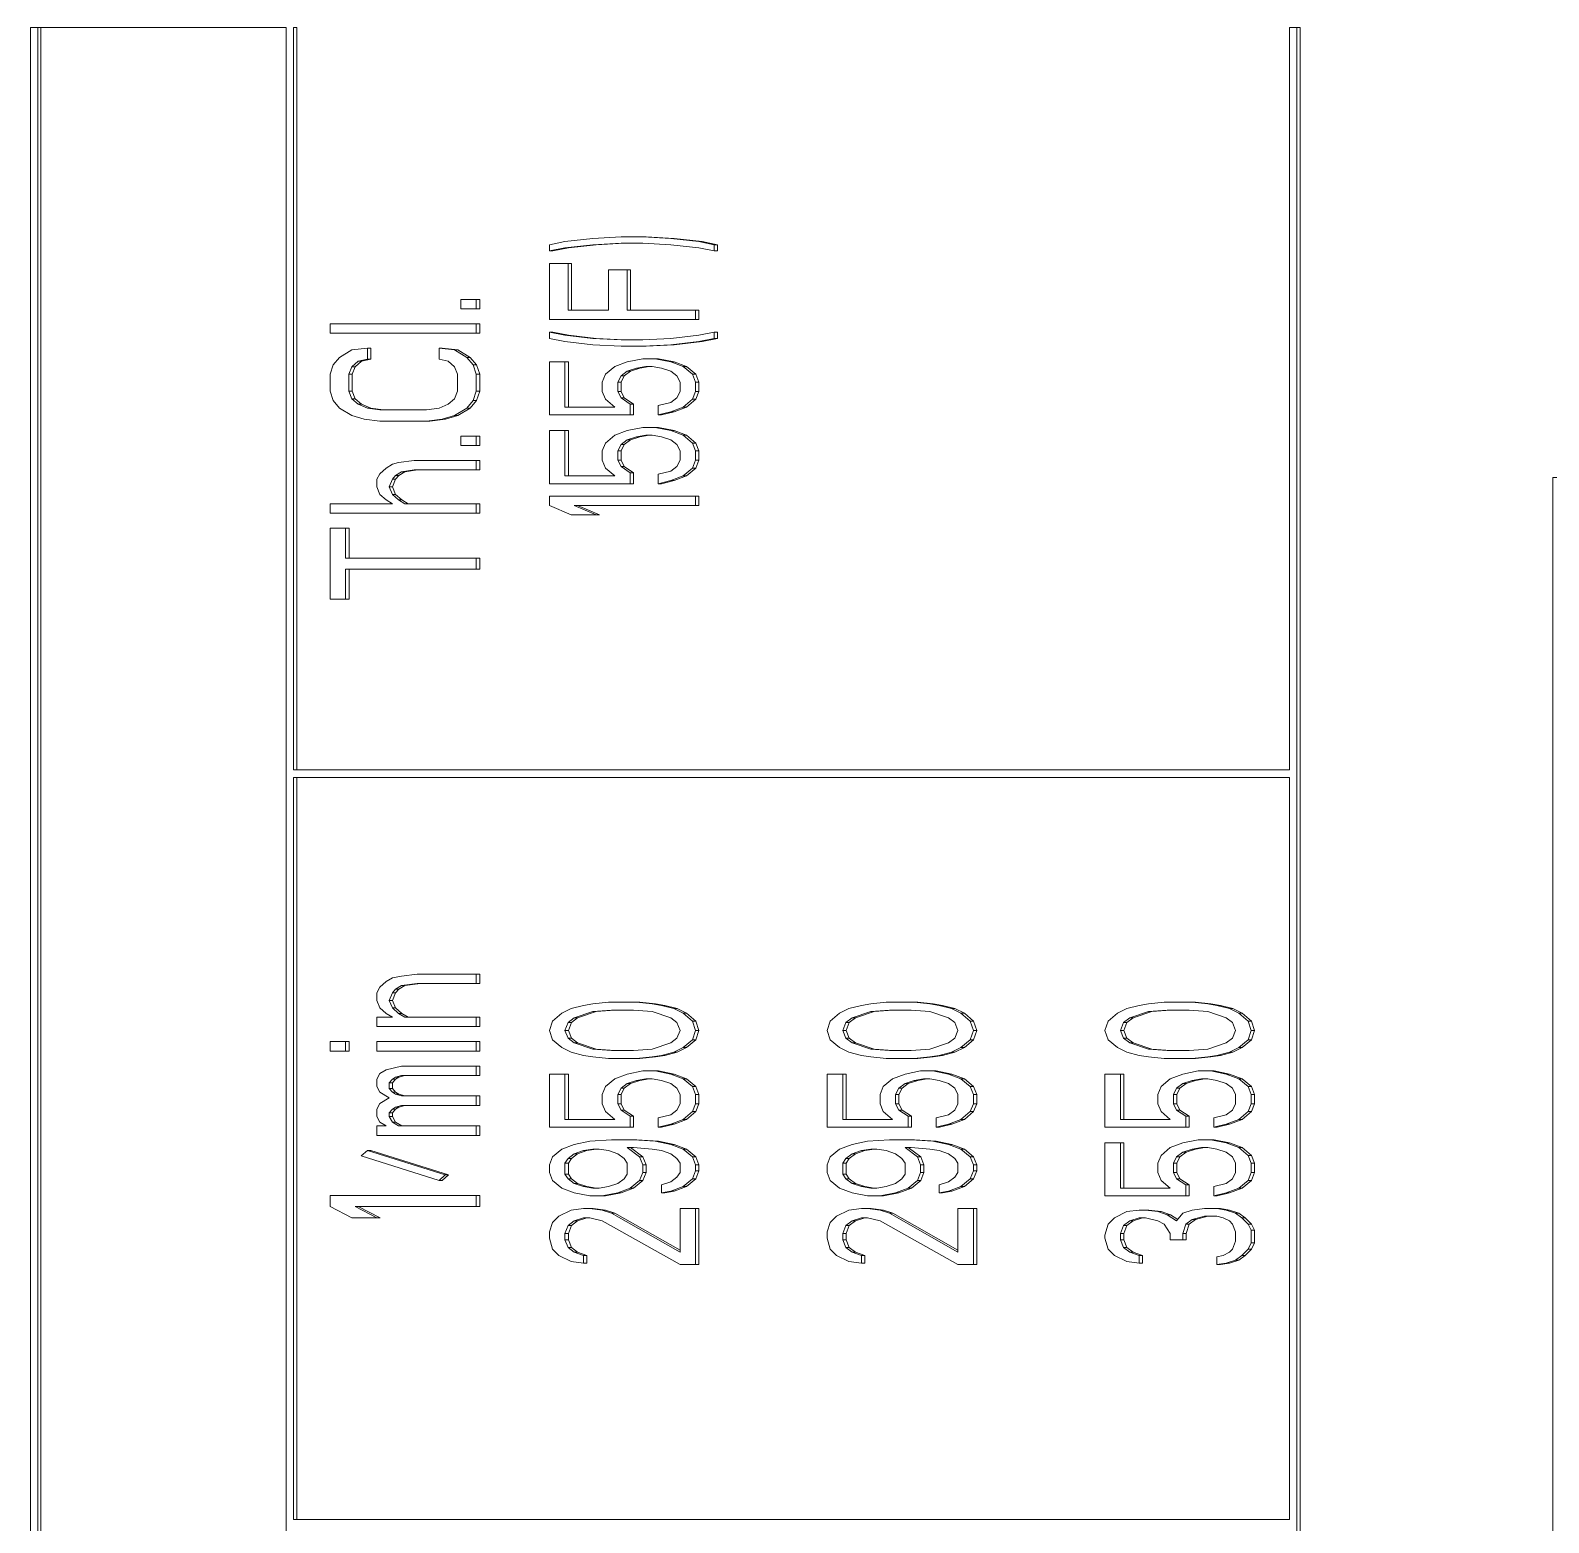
# Model space of a CAD drawing. Header units: millimetres. Extents: x 174875 to 182855, y -330615 to -324972.
# Drawn here: x 177780.75 to 177800.99, y -325712.55 to -325692.65 of the extents above; entities that cross this region are included whole.
import ezdxf

# ---------------------------------------------------------------- set-up
doc = ezdxf.new("R2010")
doc.units = ezdxf.units.MM
doc.header["$LTSCALE"] = 20
doc.layers.get('0').update_dxf_attribs({"lineweight": 15})
doc.layers.add('PDF_几何图形', color=7, linetype='Continuous')
doc.layers.add('实线', color=7, linetype='Continuous')

# ---------------------------------------------------------------- blocks, each defined once
blk = doc.blocks.new('Z$W@#0D7750773333335')
at = {"layer": 'PDF_几何图形', "lineweight": 18}
for points in [[(159.391, 29.991), (159.391, 30.088), (79.423, 30.088), (79.423, 29.991)], [(79.423, 29.947), (79.423, 26.678), (159.391, 26.678), (159.391, 29.947)], [(139.499, 26.536), (149.395, 26.536)], [(149.495, 26.536), (159.391, 26.536), (159.391, 26.58), (149.495, 26.58), (149.495, 13.302), (159.391, 13.302), (159.391, 13.205)], [(152.319, 25.841), (152.719, 25.841), (152.719, 25.886), (152.719, 26.093), (151.769, 26.093), (151.769, 25.886)], [(153.618, 24.144), (153.618, 24.099), (153.493, 24.099), (153.493, 24.144), (153.618, 24.144), (153.618, 24.973), (153.593, 25.181), (153.568, 25.263), (153.518, 25.346), (153.443, 25.429), (153.368, 25.471), (153.268, 25.471), (153.168, 25.429), (153.093, 25.346), (153.043, 25.263), (153.043, 26.093), (152.918, 26.093), (152.918, 24.144), (153.043, 24.144), (153.043, 25.098), (153.093, 25.181)], [(155.118, 25.595), (155.093, 25.803), (154.993, 25.968), (154.893, 26.051), (154.768, 26.093), (154.543, 26.093), (154.418, 26.051), (154.318, 25.968), (154.218, 25.803), (154.168, 25.637), (154.143, 25.429), (154.143, 24.807)], [(155.318, 24.144), (155.443, 24.144), (155.443, 26.093), (155.318, 26.093), (155.318, 24.144), (155.318, 24.099), (155.443, 24.099), (155.443, 24.144)], [(143.672, 25.717), (143.522, 25.426), (143.522, 25.471)], [(145.871, 25.886), (145.871, 25.841), (145.746, 25.841), (145.746, 25.886)], [(152.169, 25.841), (151.769, 25.841), (151.769, 25.886), (152.169, 25.886), (152.169, 24.144)], [(152.319, 24.144), (152.319, 25.886), (152.719, 25.886)], [(154.293, 25.385), (154.318, 25.551), (154.318, 25.595), (154.368, 25.72), (154.368, 25.675), (154.318, 25.551)], [(154.368, 25.675), (154.443, 25.758), (154.443, 25.803), (154.543, 25.844), (154.543, 25.8), (154.443, 25.758)], [(154.368, 25.72), (154.443, 25.803)], [(154.543, 25.8), (154.768, 25.8), (154.768, 25.844), (154.868, 25.803)], [(154.543, 25.844), (154.768, 25.844)], [(154.768, 25.8), (154.868, 25.758), (154.868, 25.803), (154.943, 25.72)], [(154.868, 25.758), (154.943, 25.675), (154.943, 25.72), (154.968, 25.595)], [(144.097, 24.559), (144.422, 25.595), (144.347, 25.678), (144.022, 24.641)], [(144.097, 24.514), (144.422, 25.551), (144.422, 25.595)], [(155.093, 24.39), (155.118, 24.597), (155.118, 24.641), (154.968, 24.641), (154.943, 24.517), (154.868, 24.434), (154.768, 24.393), (154.543, 24.393), (154.443, 24.434), (154.368, 24.517), (154.318, 24.641), (154.293, 24.807), (154.293, 25.429), (154.318, 25.595)], [(154.943, 25.675), (154.968, 25.551), (154.968, 25.595), (155.118, 25.595), (155.118, 25.551), (154.968, 25.551)], [(145.546, 24.144), (145.546, 25.139), (145.496, 25.346), (145.446, 25.429), (145.372, 25.471), (145.272, 25.471), (145.197, 25.429), (145.122, 25.305), (145.047, 25.429), (144.972, 25.471), (144.872, 25.471), (144.797, 25.429), (144.747, 25.346), (144.747, 25.471), (144.622, 25.471), (144.622, 24.144)], [(144.747, 25.136), (144.797, 25.219), (144.797, 25.263), (144.872, 25.305), (144.872, 25.26), (144.797, 25.219)], [(144.872, 25.26), (144.922, 25.26), (144.922, 25.305), (144.972, 25.263)], [(144.872, 25.305), (144.922, 25.305)], [(145.197, 25.219), (145.247, 25.26), (145.247, 25.305), (145.322, 25.305)], [(145.197, 25.263), (145.247, 25.305)], [(145.247, 25.26), (145.322, 25.26), (145.322, 25.305), (145.372, 25.263)], [(145.746, 24.144), (145.871, 24.144), (145.871, 25.471), (145.746, 25.471), (145.746, 24.144), (145.746, 24.099), (145.871, 24.099), (145.871, 24.144)], [(146.646, 24.144), (146.646, 24.099), (146.771, 24.099), (146.771, 24.144), (146.771, 24.932), (146.746, 25.139), (146.721, 25.263), (146.671, 25.346), (146.596, 25.429), (146.521, 25.471), (146.421, 25.471), (146.321, 25.429), (146.246, 25.346), (146.196, 25.263), (146.196, 25.471), (146.071, 25.471), (146.071, 24.144), (146.071, 24.099), (146.196, 24.099), (146.196, 24.144)], [(146.071, 24.144), (146.196, 24.144), (146.196, 25.098), (146.246, 25.181), (146.321, 25.263), (146.421, 25.305), (146.521, 25.263), (146.571, 25.222), (146.621, 25.139), (146.646, 24.932), (146.646, 24.144), (146.771, 24.144)], [(146.421, 25.305), (146.421, 25.26), (146.521, 25.219), (146.521, 25.263)], [(153.168, 25.219), (153.268, 25.26), (153.268, 25.305), (153.368, 25.263)], [(153.168, 25.263), (153.268, 25.305)], [(144.747, 24.144), (144.747, 25.181), (144.797, 25.263)], [(144.922, 25.26), (144.972, 25.219), (144.972, 25.263), (144.997, 25.222)], [(144.972, 25.219), (144.997, 25.178), (144.997, 25.222), (145.022, 25.139), (145.022, 24.144)], [(144.997, 25.178), (145.022, 25.095)], [(145.147, 25.095), (145.172, 25.178), (145.172, 25.222), (145.197, 25.263), (145.197, 25.219), (145.172, 25.178)], [(145.147, 24.144), (145.147, 25.139), (145.172, 25.222)], [(145.322, 25.26), (145.372, 25.219), (145.372, 25.263), (145.397, 25.222)], [(145.372, 25.219), (145.397, 25.178), (145.397, 25.222), (145.421, 25.139), (145.421, 24.144)], [(145.397, 25.178), (145.421, 25.095)], [(146.196, 25.053), (146.246, 25.136), (146.246, 25.181)], [(146.246, 25.136), (146.321, 25.219), (146.321, 25.263)], [(146.321, 25.219), (146.421, 25.26)], [(146.521, 25.219), (146.571, 25.178)], [(146.571, 25.222), (146.571, 25.178), (146.621, 25.095), (146.621, 25.139)], [(153.043, 25.053), (153.093, 25.136), (153.093, 25.181), (153.168, 25.263), (153.168, 25.219), (153.093, 25.136)], [(153.268, 25.26), (153.368, 25.219), (153.368, 25.263), (153.418, 25.222)], [(153.368, 25.219), (153.418, 25.178), (153.418, 25.222), (153.468, 25.139)], [(153.418, 25.178), (153.468, 25.095), (153.468, 25.139), (153.493, 24.973), (153.493, 24.144)], [(146.621, 25.095), (146.646, 24.887)], [(153.468, 25.095), (153.493, 24.929)], [(154.168, 24.6), (154.143, 24.807), (154.143, 24.763), (154.168, 24.555), (154.168, 24.6), (154.218, 24.434)], [(154.168, 24.555), (154.218, 24.39), (154.218, 24.434), (154.318, 24.268)], [(155.093, 24.434), (155.118, 24.641)], [(154.218, 24.39), (154.318, 24.224), (154.318, 24.268), (154.418, 24.185), (154.543, 24.144), (154.543, 24.099), (154.418, 24.141)], [(154.893, 24.141), (154.993, 24.224), (154.993, 24.268), (155.093, 24.434), (155.093, 24.39), (154.993, 24.224)], [(155.767, 24.144), (155.767, 24.351), (155.642, 24.351), (155.642, 24.144)], [(143.672, 24.144), (143.672, 24.099), (143.822, 24.099), (143.822, 24.144)], [(153.043, 24.144), (153.043, 24.099), (152.918, 24.099), (152.918, 24.144)], [(153.818, 24.144), (153.818, 24.099), (153.943, 24.099), (153.943, 24.144)], [(154.318, 24.224), (154.418, 24.141), (154.418, 24.185)], [(154.543, 24.144), (154.768, 24.144), (154.893, 24.185), (154.993, 24.268)], [(154.543, 24.099), (154.768, 24.099)], [(154.893, 24.185), (154.893, 24.141), (154.768, 24.099), (154.768, 24.144)], [(143.647, 22.63), (143.647, 22.713), (143.626, 22.879), (143.543, 23.045), (143.46, 23.128), (143.335, 23.169), (143.251, 23.169), (143.106, 23.128), (143.022, 23.045), (142.939, 22.879), (142.918, 22.713)], [(143.939, 21.386), (144.043, 21.262), (144.147, 21.22), (144.23, 21.22), (144.334, 21.262), (144.439, 21.386), (144.501, 21.552), (144.543, 21.759), (144.563, 22.05), (144.563, 22.34), (144.543, 22.63), (144.501, 22.838), (144.439, 23.003), (144.334, 23.128), (144.23, 23.169), (144.126, 23.169), (144.022, 23.128), (143.918, 23.003), (143.855, 22.838), (143.814, 22.63), (143.814, 22.464)], [(144.834, 22.917), (145.438, 22.917), (145.438, 22.962), (145.438, 23.169), (144.73, 23.169), (144.73, 22.091)], [(146.375, 21.756), (146.396, 21.964), (146.396, 22.008), (146.396, 22.381), (146.375, 22.589), (146.354, 22.713), (146.313, 22.879), (146.25, 23.003), (146.146, 23.128), (146.021, 23.169), (145.896, 23.128), (145.792, 23.003), (145.73, 22.879), (145.688, 22.713), (145.667, 22.589), (145.646, 22.381), (145.646, 22.008), (145.646, 21.964), (145.667, 21.756), (145.667, 21.801), (145.688, 21.676)], [(153.018, 21.22), (153.143, 21.22), (153.143, 23.169), (153.018, 23.169), (152.894, 22.879), (152.894, 22.547)], [(153.414, 22.917), (154.018, 22.917), (154.018, 22.962), (154.018, 23.169), (153.31, 23.169), (153.31, 22.091)], [(154.33, 22.917), (154.934, 22.917), (154.934, 22.962), (154.934, 23.169), (154.226, 23.169), (154.226, 22.091)], [(155.33, 23.169), (155.247, 23.169), (155.205, 22.962), (155.163, 22.589), (155.143, 22.215), (155.143, 21.925)], [(155.247, 22.544), (155.288, 22.917), (155.288, 22.962), (155.33, 23.169), (155.33, 23.125), (155.288, 22.917)], [(155.622, 22.876), (156.246, 22.876), (156.246, 22.92), (156.246, 23.169), (155.497, 23.169), (155.497, 21.22), (155.497, 21.176), (155.622, 21.176), (155.622, 21.22)], [(156.455, 22.962), (156.413, 23.169), (156.413, 23.125), (156.455, 22.917), (156.455, 22.962), (156.496, 22.589)], [(156.58, 21.507), (156.6, 21.881), (156.6, 21.925), (156.6, 22.215), (156.58, 22.589), (156.538, 22.962), (156.496, 23.169), (156.413, 23.169)], [(143.481, 22.838), (143.418, 22.92), (143.418, 22.876), (143.481, 22.793), (143.481, 22.838), (143.522, 22.713), (143.522, 22.63), (143.481, 22.464), (142.898, 21.428), (142.898, 21.22)], [(143.022, 22.669), (143.064, 22.793), (143.064, 22.838), (143.127, 22.92), (143.127, 22.876), (143.064, 22.793)], [(143.127, 22.876), (143.231, 22.917), (143.231, 22.962), (143.314, 22.962), (143.314, 22.917), (143.231, 22.917)], [(143.127, 22.92), (143.231, 22.962)], [(143.314, 22.962), (143.418, 22.92)], [(143.314, 22.917), (143.418, 22.876)], [(143.939, 22.669), (143.98, 22.793), (143.98, 22.838), (144.043, 22.92)], [(143.98, 22.793), (144.043, 22.876), (144.043, 22.92), (144.105, 22.962)], [(144.043, 22.876), (144.105, 22.917), (144.105, 22.962), (144.251, 22.962)], [(144.105, 22.917), (144.251, 22.917)], [(144.314, 22.92), (144.251, 22.962), (144.251, 22.917), (144.314, 22.876)], [(144.376, 22.838), (144.314, 22.92), (144.314, 22.876), (144.376, 22.793)], [(145.48, 21.759), (145.48, 21.925), (145.438, 22.133), (145.376, 22.298), (145.272, 22.423), (145.167, 22.464), (145.042, 22.464), (144.938, 22.423), (144.834, 22.298), (144.834, 22.962), (145.438, 22.962)], [(145.751, 22.295), (145.771, 22.544), (145.855, 22.793), (145.917, 22.876), (146.021, 22.917), (146.125, 22.876), (146.188, 22.793), (146.271, 22.544), (146.292, 22.295)], [(145.855, 22.793), (145.855, 22.838), (145.917, 22.92), (145.917, 22.876)], [(145.917, 22.92), (146.021, 22.962)], [(146.021, 22.917), (146.021, 22.962), (146.125, 22.92)], [(146.125, 22.876), (146.125, 22.92), (146.188, 22.838)], [(154.018, 21.507), (154.06, 21.715), (154.06, 21.759), (154.06, 21.925), (154.018, 22.133), (153.956, 22.298), (153.851, 22.423), (153.747, 22.464), (153.622, 22.464), (153.518, 22.423), (153.414, 22.298), (153.414, 22.962), (154.018, 22.962)], [(154.976, 21.759), (154.976, 21.925), (154.934, 22.133), (154.872, 22.298), (154.768, 22.423), (154.664, 22.464), (154.539, 22.464), (154.435, 22.423), (154.33, 22.298), (154.33, 22.962), (154.934, 22.962)], [(155.247, 22.589), (155.288, 22.962)], [(155.622, 22.088), (156.163, 22.088), (156.163, 22.133), (156.163, 22.381), (155.622, 22.381), (155.622, 22.92), (156.246, 22.92)], [(156.455, 22.917), (156.496, 22.544), (156.496, 22.589), (156.517, 22.215), (156.517, 21.925), (156.496, 21.552), (156.455, 21.179), (156.413, 20.971)], [(143.022, 22.713), (143.064, 22.838)], [(143.481, 22.793), (143.522, 22.669)], [(143.918, 22.544), (143.939, 22.669), (143.939, 22.713), (143.98, 22.838)], [(144.439, 22.544), (144.418, 22.669), (144.418, 22.713), (144.439, 22.589), (144.439, 22.506), (144.418, 22.381), (144.376, 22.257), (144.314, 22.174), (144.251, 22.133), (144.105, 22.133), (144.043, 22.174), (143.98, 22.257), (143.939, 22.381), (143.918, 22.506), (143.918, 22.589), (143.939, 22.713)], [(144.418, 22.713), (144.376, 22.838), (144.376, 22.793), (144.418, 22.669)], [(145.771, 22.589), (145.855, 22.838)], [(146.188, 22.793), (146.188, 22.838), (146.271, 22.589)], [(153.018, 22.793), (152.894, 22.503), (152.894, 22.547), (153.018, 22.838), (153.018, 21.22), (153.018, 21.176), (153.143, 21.176), (153.143, 21.22)], [(143.585, 22.295), (143.626, 22.42), (143.626, 22.464), (143.647, 22.63), (143.647, 22.586), (143.626, 22.42)], [(145.771, 22.544), (145.771, 22.589), (145.751, 22.34), (145.751, 22.05), (145.771, 21.801), (145.855, 21.552), (145.917, 21.469), (146.021, 21.428), (146.125, 21.469), (146.188, 21.552), (146.271, 21.801), (146.292, 22.05), (146.292, 22.34), (146.271, 22.589), (146.271, 22.544)], [(155.226, 22.171), (155.247, 22.544), (155.247, 22.589), (155.226, 22.215), (155.226, 21.925), (155.247, 21.552), (155.288, 21.179), (155.33, 20.971), (155.33, 20.927), (155.247, 20.927)], [(156.496, 22.544), (156.517, 22.171)], [(143.647, 21.22), (143.647, 21.428), (143.064, 21.428), (143.585, 22.34)], [(143.089, 21.428), (143.585, 22.295), (143.585, 22.34), (143.626, 22.464)], [(143.855, 22.257), (143.814, 22.464), (143.814, 22.42), (143.855, 22.212), (143.855, 22.257), (143.918, 22.091), (144.022, 21.967), (144.022, 21.922), (143.918, 22.047)], [(143.855, 22.212), (143.918, 22.047), (143.918, 22.091)], [(144.022, 21.967), (144.126, 21.925), (144.23, 21.925), (144.334, 21.967), (144.459, 22.133), (144.459, 22.05), (144.439, 21.801), (144.418, 21.676), (144.376, 21.552), (144.314, 21.469), (144.251, 21.428), (144.126, 21.428), (144.064, 21.469), (144.001, 21.552), (143.96, 21.676), (143.855, 21.676), (143.876, 21.552), (143.939, 21.386), (143.939, 21.342), (143.876, 21.507)], [(144.334, 21.922), (144.459, 22.088)], [(144.876, 22.047), (144.73, 22.047), (144.73, 22.091), (144.876, 22.091), (144.876, 22.047), (144.959, 22.171), (145.042, 22.212), (145.167, 22.212), (145.251, 22.171), (145.313, 22.088), (145.355, 21.964), (145.376, 21.839)], [(144.959, 22.171), (144.959, 22.215), (144.876, 22.091)], [(144.959, 22.215), (145.042, 22.257)], [(145.042, 22.212), (145.042, 22.257), (145.167, 22.257)], [(145.167, 22.212), (145.167, 22.257), (145.251, 22.215)], [(145.251, 22.171), (145.251, 22.215), (145.313, 22.133), (145.313, 22.088)], [(145.313, 22.133), (145.355, 22.008)], [(153.456, 22.047), (153.31, 22.047), (153.31, 22.091), (153.456, 22.091)], [(153.893, 22.088), (153.935, 21.964), (153.935, 22.008), (153.956, 21.884), (153.956, 21.801), (153.935, 21.676), (153.893, 21.552), (153.831, 21.469), (153.747, 21.428), (153.622, 21.428), (153.539, 21.469), (153.477, 21.552), (153.435, 21.718), (153.31, 21.718)], [(153.539, 22.171), (153.622, 22.212), (153.622, 22.257), (153.747, 22.257)], [(153.539, 22.215), (153.622, 22.257)], [(153.622, 22.212), (153.747, 22.212)], [(153.831, 22.215), (153.747, 22.257), (153.747, 22.212), (153.831, 22.171), (153.831, 22.215), (153.893, 22.133), (153.893, 22.088), (153.831, 22.171)], [(153.893, 22.133), (153.935, 22.008)], [(154.372, 22.047), (154.226, 22.047), (154.226, 22.091), (154.372, 22.091)], [(154.809, 22.088), (154.851, 21.964), (154.851, 22.008), (154.872, 21.884), (154.872, 21.801), (154.851, 21.676), (154.809, 21.552), (154.747, 21.469), (154.664, 21.428), (154.539, 21.428), (154.455, 21.469), (154.393, 21.552), (154.351, 21.718), (154.226, 21.718)], [(154.455, 22.171), (154.539, 22.212), (154.539, 22.257), (154.664, 22.257), (154.664, 22.212), (154.747, 22.171), (154.747, 22.215), (154.809, 22.133), (154.809, 22.088), (154.747, 22.171)], [(154.455, 22.215), (154.539, 22.257)], [(154.539, 22.212), (154.664, 22.212)], [(154.664, 22.257), (154.747, 22.215)], [(154.809, 22.133), (154.851, 22.008)], [(155.497, 21.22), (155.622, 21.22), (155.622, 22.133), (156.163, 22.133)], [(144.022, 21.922), (144.126, 21.881), (144.126, 21.925)], [(144.126, 21.881), (144.23, 21.881), (144.23, 21.925)], [(144.23, 21.881), (144.334, 21.922), (144.334, 21.967)], [(144.543, 21.715), (144.563, 22.005), (144.563, 22.05)], [(145.355, 21.964), (145.355, 22.008), (145.376, 21.884), (145.376, 21.801), (145.355, 21.676), (145.313, 21.552), (145.251, 21.469), (145.167, 21.428), (145.042, 21.428), (144.959, 21.469), (144.897, 21.552), (144.855, 21.718), (144.73, 21.718)], [(145.646, 22.008), (145.667, 21.801)], [(146.375, 21.801), (146.396, 22.008)], [(153.935, 21.964), (153.956, 21.839)], [(154.851, 21.964), (154.872, 21.839)], [(155.163, 21.507), (155.143, 21.881), (155.143, 21.925), (155.163, 21.552), (155.205, 21.179), (155.205, 21.134), (155.163, 21.507), (155.163, 21.552)], [(156.538, 21.179), (156.58, 21.552), (156.6, 21.925)], [(143.855, 21.676), (143.855, 21.632), (143.876, 21.507), (143.876, 21.552)], [(144.501, 21.507), (144.543, 21.715), (144.543, 21.759)], [(144.772, 21.552), (144.73, 21.718), (144.73, 21.673), (144.772, 21.507), (144.772, 21.552), (144.834, 21.386)], [(145.376, 21.342), (145.438, 21.507), (145.438, 21.552), (145.48, 21.759), (145.48, 21.715), (145.438, 21.507)], [(145.667, 21.756), (145.688, 21.632), (145.688, 21.676), (145.73, 21.51)], [(146.313, 21.466), (146.354, 21.632), (146.354, 21.676), (146.375, 21.801), (146.375, 21.756), (146.354, 21.632)], [(146.313, 21.51), (146.354, 21.676)], [(153.352, 21.552), (153.31, 21.718), (153.31, 21.673), (153.352, 21.507), (153.352, 21.552), (153.414, 21.386)], [(154.018, 21.552), (154.06, 21.759)], [(154.268, 21.552), (154.226, 21.718), (154.226, 21.673), (154.268, 21.507), (154.268, 21.552), (154.33, 21.386)], [(154.872, 21.342), (154.934, 21.507), (154.934, 21.552), (154.976, 21.759), (154.976, 21.715), (154.934, 21.507)], [(144.439, 21.342), (144.501, 21.507), (144.501, 21.552)], [(144.772, 21.507), (144.834, 21.342), (144.834, 21.386), (144.938, 21.262), (144.938, 21.217), (144.834, 21.342)], [(145.376, 21.386), (145.438, 21.552)], [(145.688, 21.632), (145.73, 21.466), (145.73, 21.51), (145.792, 21.386)], [(145.73, 21.466), (145.792, 21.342), (145.792, 21.386), (145.896, 21.262)], [(146.146, 21.217), (146.25, 21.342), (146.25, 21.386), (146.313, 21.51), (146.313, 21.466), (146.25, 21.342)], [(153.352, 21.507), (153.414, 21.342), (153.414, 21.386), (153.518, 21.262), (153.518, 21.217), (153.414, 21.342)], [(153.851, 21.217), (153.956, 21.342), (153.956, 21.386), (154.018, 21.552), (154.018, 21.507), (153.956, 21.342)], [(154.268, 21.507), (154.33, 21.342), (154.33, 21.386), (154.435, 21.262), (154.435, 21.217), (154.33, 21.342)], [(154.872, 21.386), (154.934, 21.552)], [(156.538, 21.134), (156.58, 21.507), (156.58, 21.552)], [(143.939, 21.342), (144.043, 21.217), (144.043, 21.262)], [(144.23, 21.176), (144.334, 21.217), (144.334, 21.262)], [(144.334, 21.217), (144.439, 21.342), (144.439, 21.386)], [(144.938, 21.262), (145.042, 21.22)], [(145.167, 21.176), (145.272, 21.217), (145.272, 21.262), (145.376, 21.386), (145.376, 21.342), (145.272, 21.217)], [(145.167, 21.22), (145.272, 21.262)], [(145.792, 21.342), (145.896, 21.217), (145.896, 21.262), (146.021, 21.22), (146.021, 21.176), (145.896, 21.217)], [(146.021, 21.22), (146.146, 21.262), (146.25, 21.386)], [(146.021, 21.176), (146.146, 21.217), (146.146, 21.262)], [(153.518, 21.262), (153.622, 21.22), (153.747, 21.22)], [(153.622, 21.176), (153.747, 21.176), (153.747, 21.22), (153.851, 21.262), (153.851, 21.217), (153.747, 21.176)], [(153.851, 21.262), (153.956, 21.386)], [(154.435, 21.262), (154.539, 21.22)], [(154.664, 21.176), (154.768, 21.217), (154.768, 21.262), (154.872, 21.386), (154.872, 21.342), (154.768, 21.217)], [(154.664, 21.22), (154.768, 21.262)], [(144.043, 21.217), (144.147, 21.176)], [(144.147, 21.22), (144.147, 21.176), (144.23, 21.176), (144.23, 21.22)], [(144.938, 21.217), (145.042, 21.176), (145.042, 21.22), (145.167, 21.22), (145.167, 21.176), (145.042, 21.176)], [(153.518, 21.217), (153.622, 21.176), (153.622, 21.22)], [(154.435, 21.217), (154.539, 21.176), (154.539, 21.22), (154.664, 21.22), (154.664, 21.176), (154.539, 21.176)], [(155.205, 21.179), (155.247, 20.971), (155.33, 20.971)], [(155.205, 21.134), (155.247, 20.927), (155.247, 20.971)], [(156.496, 20.971), (156.413, 20.971), (156.413, 20.927), (156.496, 20.927), (156.496, 20.971), (156.538, 21.179), (156.538, 21.134), (156.496, 20.927)], [(143.647, 18.927), (143.647, 19.01), (143.626, 19.176), (143.543, 19.342), (143.46, 19.425), (143.335, 19.466), (143.251, 19.466), (143.106, 19.425), (143.022, 19.342), (142.939, 19.176), (142.918, 19.01)], [(144.23, 17.472), (144.334, 17.514), (144.334, 17.559), (144.439, 17.683), (144.501, 17.849), (144.543, 18.056), (144.563, 18.346), (144.563, 18.637), (144.543, 18.927), (144.501, 19.134), (144.439, 19.3), (144.334, 19.425), (144.23, 19.466), (144.126, 19.466), (144.022, 19.425), (143.918, 19.3), (143.855, 19.134), (143.814, 18.927), (143.814, 18.761)], [(144.834, 19.214), (145.438, 19.214), (145.438, 19.259), (145.438, 19.466), (144.73, 19.466), (144.73, 18.388)], [(146.375, 18.053), (146.396, 18.26), (146.396, 18.305), (146.396, 18.678), (146.375, 18.885), (146.354, 19.01), (146.313, 19.176), (146.25, 19.3), (146.146, 19.425), (146.021, 19.466), (145.896, 19.425), (145.792, 19.3), (145.73, 19.176), (145.688, 19.01), (145.667, 18.885), (145.646, 18.678), (145.646, 18.305), (145.646, 18.26), (145.667, 18.053), (145.667, 18.098), (145.688, 17.973)], [(143.127, 19.173), (143.231, 19.214), (143.231, 19.259), (143.314, 19.259), (143.314, 19.214), (143.418, 19.173), (143.418, 19.217), (143.481, 19.134)], [(143.127, 19.217), (143.231, 19.259)], [(143.314, 19.259), (143.418, 19.217)], [(143.98, 19.09), (144.043, 19.173), (144.043, 19.217), (144.105, 19.259)], [(144.043, 19.173), (144.105, 19.214), (144.105, 19.259), (144.251, 19.259)], [(144.314, 19.217), (144.251, 19.259), (144.251, 19.214), (144.314, 19.173)], [(145.438, 17.804), (145.48, 18.012), (145.48, 18.056), (145.48, 18.222), (145.438, 18.429), (145.376, 18.595), (145.272, 18.72), (145.167, 18.761), (145.042, 18.761), (144.938, 18.72), (144.834, 18.595), (144.834, 19.259), (145.438, 19.259)], [(145.917, 19.217), (146.021, 19.259)], [(146.021, 19.214), (146.021, 19.259), (146.125, 19.217)], [(142.898, 17.517), (143.647, 17.517), (143.647, 17.472), (142.898, 17.472), (142.898, 17.517), (142.898, 17.724), (143.481, 18.761), (143.522, 18.927), (143.522, 19.01), (143.481, 19.134), (143.481, 19.09), (143.418, 19.173)], [(143.022, 18.965), (143.064, 19.09), (143.064, 19.134), (143.127, 19.217), (143.127, 19.173), (143.064, 19.09)], [(143.022, 19.01), (143.064, 19.134)], [(143.231, 19.214), (143.314, 19.214)], [(143.481, 19.09), (143.522, 18.965)], [(143.918, 18.841), (143.939, 18.965), (143.939, 19.01), (143.98, 19.134)], [(143.939, 18.965), (143.98, 19.09), (143.98, 19.134), (144.043, 19.217)], [(144.105, 19.214), (144.251, 19.214)], [(144.376, 19.134), (144.314, 19.217), (144.314, 19.173), (144.376, 19.09)], [(144.418, 19.01), (144.376, 19.134), (144.376, 19.09), (144.418, 18.965)], [(145.751, 18.592), (145.771, 18.841), (145.855, 19.09), (145.917, 19.173), (146.021, 19.214), (146.125, 19.173), (146.188, 19.09), (146.271, 18.841), (146.292, 18.592)], [(145.771, 18.885), (145.855, 19.134)], [(145.855, 19.09), (145.855, 19.134), (145.917, 19.217), (145.917, 19.173)], [(146.125, 19.173), (146.125, 19.217), (146.188, 19.134)], [(146.188, 19.09), (146.188, 19.134), (146.271, 18.885)], [(143.585, 18.592), (143.626, 18.717), (143.626, 18.761), (143.647, 18.927), (143.647, 18.882), (143.626, 18.717)], [(144.439, 18.841), (144.418, 18.965), (144.418, 19.01), (144.439, 18.885), (144.439, 18.803), (144.418, 18.678), (144.376, 18.554), (144.314, 18.471), (144.251, 18.429), (144.105, 18.429), (144.043, 18.471), (143.98, 18.554), (143.939, 18.678), (143.918, 18.803), (143.918, 18.885), (143.939, 19.01)], [(145.771, 18.841), (145.771, 18.885), (145.751, 18.637), (145.751, 18.346), (145.771, 18.098), (145.855, 17.849), (145.917, 17.766), (146.021, 17.724), (146.125, 17.766), (146.188, 17.849), (146.271, 18.098), (146.292, 18.346), (146.292, 18.637), (146.271, 18.885), (146.271, 18.841)], [(143.647, 17.517), (143.647, 17.724), (143.064, 17.724), (143.585, 18.637)], [(143.089, 17.724), (143.585, 18.592), (143.585, 18.637), (143.626, 18.761)], [(143.855, 18.554), (143.814, 18.761), (143.814, 18.717), (143.855, 18.509), (143.855, 18.554), (143.918, 18.388)], [(143.855, 18.509), (143.918, 18.343), (143.918, 18.388), (144.022, 18.263)], [(144.23, 18.177), (144.334, 18.219), (144.334, 18.263), (144.459, 18.429), (144.459, 18.346), (144.439, 18.098), (144.418, 17.973), (144.376, 17.849), (144.314, 17.766), (144.251, 17.724), (144.126, 17.724), (144.064, 17.766), (144.001, 17.849), (143.96, 17.973), (143.855, 17.973), (143.876, 17.849), (143.876, 17.804), (143.939, 17.638), (143.939, 17.683)], [(144.959, 18.468), (144.876, 18.343), (144.876, 18.388), (144.959, 18.512), (144.959, 18.468), (145.042, 18.509), (145.167, 18.509), (145.251, 18.468), (145.313, 18.385), (145.313, 18.429), (145.355, 18.305)], [(144.959, 18.512), (145.042, 18.554)], [(145.042, 18.509), (145.042, 18.554), (145.167, 18.554), (145.167, 18.509)], [(145.167, 18.554), (145.251, 18.512)], [(145.251, 18.468), (145.251, 18.512), (145.313, 18.429)], [(143.918, 18.343), (144.022, 18.219), (144.022, 18.263), (144.126, 18.222)], [(144.022, 18.219), (144.126, 18.177), (144.126, 18.222), (144.23, 18.222), (144.23, 18.177), (144.126, 18.177)], [(144.23, 18.222), (144.334, 18.263)], [(144.334, 18.219), (144.459, 18.385)], [(144.543, 18.012), (144.563, 18.302), (144.563, 18.346)], [(144.876, 18.343), (144.73, 18.343), (144.73, 18.388), (144.876, 18.388)], [(145.313, 18.385), (145.355, 18.26), (145.355, 18.305), (145.376, 18.181), (145.376, 18.098), (145.355, 17.973), (145.313, 17.849), (145.251, 17.766), (145.167, 17.724), (145.042, 17.724), (144.959, 17.766), (144.897, 17.849), (144.855, 18.015), (144.73, 18.015)], [(145.355, 18.26), (145.376, 18.136)], [(145.646, 18.305), (145.667, 18.098)], [(146.375, 18.098), (146.396, 18.305)], [(144.501, 17.804), (144.543, 18.012), (144.543, 18.056)], [(144.772, 17.849), (144.73, 18.015), (144.73, 17.97), (144.772, 17.804), (144.772, 17.849), (144.834, 17.683)], [(145.438, 17.849), (145.48, 18.056)], [(145.667, 18.053), (145.688, 17.929), (145.688, 17.973), (145.73, 17.807)], [(146.313, 17.763), (146.354, 17.929), (146.354, 17.973), (146.375, 18.098), (146.375, 18.053), (146.354, 17.929)], [(143.876, 17.804), (143.855, 17.929), (143.855, 17.973)], [(143.876, 17.849), (143.939, 17.683), (144.043, 17.559), (144.043, 17.514), (143.939, 17.638)], [(144.439, 17.638), (144.501, 17.804), (144.501, 17.849)], [(145.272, 17.514), (145.376, 17.638), (145.376, 17.683), (145.438, 17.849), (145.438, 17.804), (145.376, 17.638)], [(145.688, 17.929), (145.73, 17.763), (145.73, 17.807), (145.792, 17.683)], [(146.313, 17.807), (146.354, 17.973)], [(144.334, 17.514), (144.439, 17.638), (144.439, 17.683)], [(144.772, 17.804), (144.834, 17.638), (144.834, 17.683), (144.938, 17.559)], [(144.834, 17.638), (144.938, 17.514), (144.938, 17.559), (145.042, 17.517)], [(145.167, 17.472), (145.272, 17.514), (145.272, 17.559), (145.376, 17.683)], [(145.73, 17.763), (145.792, 17.638), (145.792, 17.683), (145.896, 17.559), (145.896, 17.514), (145.792, 17.638)], [(146.021, 17.517), (146.146, 17.559), (146.25, 17.683)], [(146.146, 17.514), (146.25, 17.638), (146.25, 17.683), (146.313, 17.807), (146.313, 17.763), (146.25, 17.638)], [(144.043, 17.559), (144.147, 17.517), (144.147, 17.472), (144.043, 17.514)], [(144.147, 17.472), (144.23, 17.472), (144.23, 17.517), (144.334, 17.559)], [(144.147, 17.517), (144.23, 17.517)], [(144.938, 17.514), (145.042, 17.472), (145.042, 17.517), (145.167, 17.517), (145.167, 17.472), (145.042, 17.472)], [(145.167, 17.517), (145.272, 17.559)], [(145.896, 17.559), (146.021, 17.517), (146.021, 17.472), (145.896, 17.514)], [(146.021, 17.472), (146.146, 17.514), (146.146, 17.559)], [(143.606, 15.013), (143.626, 15.179), (143.626, 15.224), (143.626, 15.307), (143.606, 15.473), (143.522, 15.638), (143.439, 15.721), (143.293, 15.763), (143.251, 15.763), (143.106, 15.721), (143.022, 15.638), (142.939, 15.473), (142.918, 15.307)], [(143.918, 15.511), (144.522, 15.511), (144.522, 15.556), (144.522, 15.763), (143.814, 15.763), (143.814, 14.685)], [(144.834, 15.511), (145.438, 15.511), (145.438, 15.556), (145.438, 15.763), (144.73, 15.763), (144.73, 14.685)], [(146.313, 14.06), (146.354, 14.225), (146.375, 14.35), (146.375, 14.394), (146.396, 14.602), (146.396, 14.975), (146.375, 15.182), (146.354, 15.307), (146.313, 15.473), (146.25, 15.597), (146.146, 15.721), (146.021, 15.763), (145.896, 15.721), (145.792, 15.597), (145.73, 15.473), (145.688, 15.307), (145.667, 15.182), (145.646, 14.975), (145.646, 14.602), (145.646, 14.557), (145.667, 14.35), (145.667, 14.394), (145.688, 14.27)], [(143.022, 15.307), (142.918, 15.307), (142.918, 15.262), (143.022, 15.262), (143.022, 15.307), (143.064, 15.431)], [(143.022, 15.262), (143.064, 15.387), (143.064, 15.431), (143.127, 15.514)], [(143.064, 15.387), (143.127, 15.47), (143.127, 15.514), (143.231, 15.556)], [(143.127, 15.47), (143.231, 15.511), (143.231, 15.556), (143.314, 15.556)], [(143.231, 15.511), (143.314, 15.511), (143.314, 15.556), (143.418, 15.514)], [(143.481, 15.431), (143.418, 15.514), (143.418, 15.47), (143.481, 15.387), (143.481, 15.431), (143.522, 15.307), (143.522, 15.224), (143.481, 15.058), (143.439, 14.975), (143.314, 14.892), (143.231, 14.892), (143.231, 14.726)], [(143.314, 15.511), (143.418, 15.47)], [(143.481, 15.387), (143.522, 15.262)], [(144.522, 14.101), (144.563, 14.308), (144.563, 14.353), (144.563, 14.519), (144.522, 14.726), (144.459, 14.892), (144.355, 15.016), (144.251, 15.058), (144.126, 15.058), (144.022, 15.016), (143.918, 14.892), (143.918, 15.556), (144.522, 15.556)], [(145.438, 14.101), (145.48, 14.308), (145.48, 14.353), (145.48, 14.519), (145.438, 14.726), (145.376, 14.892), (145.272, 15.016), (145.167, 15.058), (145.042, 15.058), (144.938, 15.016), (144.834, 14.892), (144.834, 15.556), (145.438, 15.556)], [(145.751, 14.889), (145.771, 15.138), (145.855, 15.387), (145.917, 15.47), (146.021, 15.511), (146.125, 15.47), (146.188, 15.387), (146.271, 15.138), (146.292, 14.889)], [(145.771, 15.182), (145.855, 15.431)], [(145.855, 15.387), (145.855, 15.431), (145.917, 15.514), (145.917, 15.47)], [(145.917, 15.514), (146.021, 15.556)], [(146.021, 15.511), (146.021, 15.556), (146.125, 15.514)], [(146.125, 15.47), (146.125, 15.514), (146.188, 15.431)], [(146.188, 15.387), (146.188, 15.431), (146.271, 15.182)], [(143.564, 14.889), (143.606, 15.013), (143.606, 15.058), (143.626, 15.224)], [(145.771, 15.138), (145.771, 15.182), (145.751, 14.933), (145.751, 14.643), (145.771, 14.394), (145.855, 14.146), (145.917, 14.063), (146.021, 14.021), (146.125, 14.063), (146.188, 14.146), (146.271, 14.394), (146.292, 14.643), (146.292, 14.933), (146.271, 15.182), (146.271, 15.138)], [(143.5, 14.794), (143.564, 14.889), (143.564, 14.933), (143.606, 15.058)], [(143.626, 14.101), (143.647, 14.225), (143.647, 14.27), (143.647, 14.436), (143.626, 14.602), (143.585, 14.726), (143.481, 14.809), (143.564, 14.933)], [(144.043, 14.765), (144.126, 14.806), (144.126, 14.851), (144.251, 14.851)], [(144.043, 14.809), (144.126, 14.851)], [(144.126, 14.806), (144.251, 14.806)], [(144.334, 14.809), (144.251, 14.851), (144.251, 14.806), (144.334, 14.765), (144.334, 14.809), (144.397, 14.726)], [(144.959, 14.765), (145.042, 14.806), (145.042, 14.851), (145.167, 14.851)], [(144.959, 14.809), (145.042, 14.851)], [(145.042, 14.806), (145.167, 14.806)], [(145.251, 14.809), (145.167, 14.851), (145.167, 14.806), (145.251, 14.765), (145.251, 14.809), (145.313, 14.726)], [(143.501, 14.602), (143.439, 14.685), (143.439, 14.64), (143.501, 14.557), (143.501, 14.602), (143.543, 14.436), (143.543, 14.27), (143.522, 14.187), (143.481, 14.104), (143.439, 14.063), (143.335, 14.021), (143.21, 14.021), (143.106, 14.063), (143.064, 14.104), (143.022, 14.187), (143.002, 14.27), (142.898, 14.27)], [(143.314, 14.726), (143.231, 14.726), (143.231, 14.682), (143.314, 14.682), (143.314, 14.726), (143.439, 14.685)], [(143.314, 14.682), (143.439, 14.64)], [(144.439, 14.602), (144.397, 14.726), (144.397, 14.682), (144.439, 14.557), (144.439, 14.602), (144.459, 14.477), (144.459, 14.394), (144.439, 14.27), (144.397, 14.146), (144.334, 14.063), (144.251, 14.021), (144.126, 14.021), (144.043, 14.063), (143.98, 14.146), (143.939, 14.311), (143.814, 14.311)], [(143.96, 14.64), (143.814, 14.64), (143.814, 14.685), (143.96, 14.685)], [(144.334, 14.765), (144.397, 14.682)], [(145.355, 14.602), (145.313, 14.726), (145.313, 14.682), (145.355, 14.557), (145.355, 14.602), (145.376, 14.477), (145.376, 14.394), (145.355, 14.27), (145.313, 14.146), (145.251, 14.063), (145.167, 14.021), (145.042, 14.021), (144.959, 14.063), (144.897, 14.146), (144.855, 14.311), (144.73, 14.311)], [(144.876, 14.64), (144.73, 14.64), (144.73, 14.685), (144.876, 14.685)], [(145.251, 14.765), (145.313, 14.682)], [(145.646, 14.602), (145.667, 14.394)], [(146.375, 14.35), (146.396, 14.557), (146.396, 14.602)], [(143.501, 14.557), (143.543, 14.391)], [(144.439, 14.557), (144.459, 14.433)], [(145.355, 14.557), (145.376, 14.433)], [(146.354, 14.225), (146.354, 14.27), (146.375, 14.394)], [(142.918, 14.146), (142.898, 14.27), (142.898, 14.225), (142.918, 14.101)], [(143.439, 13.811), (143.522, 13.894), (143.585, 13.977), (143.585, 14.021), (143.626, 14.146), (143.647, 14.27)], [(143.855, 14.146), (143.814, 14.311), (143.814, 14.267), (143.855, 14.101)], [(144.355, 13.811), (144.459, 13.935), (144.522, 14.101), (144.522, 14.146), (144.563, 14.353)], [(144.772, 14.146), (144.73, 14.311), (144.73, 14.267), (144.772, 14.101)], [(145.272, 13.811), (145.376, 13.935), (145.438, 14.101), (145.438, 14.146), (145.48, 14.353)], [(145.667, 14.35), (145.688, 14.225), (145.73, 14.06), (145.792, 13.935), (145.896, 13.811), (146.021, 13.769), (146.146, 13.811), (146.146, 13.855)], [(145.688, 14.225), (145.688, 14.27), (145.73, 14.104)], [(146.146, 13.811), (146.25, 13.935), (146.313, 14.06), (146.313, 14.104), (146.354, 14.27)], [(142.96, 14.021), (142.918, 14.146), (142.918, 14.101), (142.96, 13.977)], [(143.022, 13.938), (142.96, 14.021), (142.96, 13.977), (143.022, 13.894), (143.106, 13.811), (143.189, 13.769), (143.356, 13.769), (143.356, 13.814), (143.439, 13.855)], [(143.522, 13.894), (143.522, 13.938), (143.585, 14.021)], [(143.585, 13.977), (143.626, 14.101), (143.626, 14.146)], [(143.918, 13.98), (143.855, 14.146), (143.855, 14.101), (143.918, 13.935), (144.022, 13.811), (144.126, 13.769), (144.126, 13.814)], [(143.918, 13.935), (143.918, 13.98), (144.022, 13.855), (144.022, 13.811)], [(144.251, 13.769), (144.355, 13.811), (144.355, 13.855), (144.459, 13.98)], [(144.459, 13.935), (144.459, 13.98), (144.522, 14.146)], [(144.834, 13.98), (144.772, 14.146), (144.772, 14.101), (144.834, 13.935), (144.938, 13.811)], [(144.834, 13.935), (144.834, 13.98), (144.938, 13.855)], [(145.167, 13.769), (145.272, 13.811), (145.272, 13.855), (145.376, 13.98)], [(145.376, 13.935), (145.376, 13.98), (145.438, 14.146)], [(145.73, 14.06), (145.73, 14.104), (145.792, 13.98), (145.896, 13.855), (145.896, 13.811)], [(145.792, 13.935), (145.792, 13.98)], [(146.021, 13.814), (146.146, 13.855), (146.25, 13.98), (146.313, 14.104)], [(146.25, 13.935), (146.25, 13.98)], [(143.022, 13.894), (143.022, 13.938), (143.106, 13.855), (143.106, 13.811)], [(143.106, 13.855), (143.189, 13.814), (143.189, 13.769)], [(143.189, 13.814), (143.356, 13.814)], [(143.356, 13.769), (143.439, 13.811), (143.439, 13.855), (143.522, 13.938)], [(144.022, 13.855), (144.126, 13.814), (144.251, 13.814)], [(144.126, 13.769), (144.251, 13.769), (144.251, 13.814), (144.355, 13.855)], [(145.042, 13.814), (144.938, 13.855), (144.938, 13.811), (145.042, 13.769), (145.042, 13.814), (145.167, 13.814)], [(145.042, 13.769), (145.167, 13.769), (145.167, 13.814), (145.272, 13.855)], [(145.896, 13.855), (146.021, 13.814), (146.021, 13.769)], [(129.503, 13.16), (159.391, 13.16), (159.391, 13.205), (129.503, 13.205), (129.503, 9.794), (153.393, 9.794), (153.393, 9.697), (129.503, 9.697), (129.503, 6.731), (153.393, 6.731), (153.393, 6.634)]]:
    blk.add_lwpolyline(points, dxfattribs=at)
for points in [[(159.391, 29.947), (79.423, 29.947), (79.423, 29.991), (159.391, 29.991)], [(139.499, 26.58), (149.395, 26.58), (149.395, 13.302), (139.499, 13.302)], [(143.822, 24.144), (143.822, 26.093), (143.672, 26.093), (143.522, 25.803), (143.522, 25.471), (143.672, 25.761), (143.672, 24.144)], [(145.746, 26.093), (145.746, 25.886), (145.871, 25.886), (145.871, 26.093)], [(144.097, 24.514), (144.022, 24.597), (144.022, 24.641), (144.097, 24.559)], [(153.818, 24.144), (153.943, 24.144), (153.943, 24.351), (153.818, 24.351)], [(144.747, 24.099), (144.622, 24.099), (144.622, 24.144), (144.747, 24.144)], [(145.147, 24.099), (145.022, 24.099), (145.022, 24.144), (145.147, 24.144)], [(145.546, 24.099), (145.421, 24.099), (145.421, 24.144), (145.546, 24.144)], [(152.319, 24.099), (152.169, 24.099), (152.169, 24.144), (152.319, 24.144)], [(155.767, 24.099), (155.642, 24.099), (155.642, 24.144), (155.767, 24.144)], [(143.022, 22.669), (142.918, 22.669), (142.918, 22.713), (143.022, 22.713)], [(153.539, 22.171), (153.456, 22.047), (153.456, 22.091), (153.539, 22.215)], [(154.455, 22.171), (154.372, 22.047), (154.372, 22.091), (154.455, 22.215)], [(143.647, 21.176), (142.898, 21.176), (142.898, 21.22), (143.647, 21.22)], [(143.022, 18.965), (142.918, 18.965), (142.918, 19.01), (143.022, 19.01)], [(144.043, 14.809), (144.043, 14.765), (143.96, 14.64), (143.96, 14.685)], [(144.959, 14.809), (144.959, 14.765), (144.876, 14.64), (144.876, 14.685)]]:
    blk.add_lwpolyline(points, close=True, dxfattribs=at)
blk = doc.blocks.new('英铄BN(A)S250系列-主视图')
at = {"layer": '实线'}
blk.add_blockref('Z$W@#0D7750773333335', (-1420.212, 23084.806), dxfattribs=at)

msp = doc.modelspace()

# ---------------------------------------------------------------- block references
at = {"rotation": 90}
msp.add_blockref('英铄BN(A)S250系列-主视图', (200895.648, -324431.792), dxfattribs=at)

doc.saveas('drawing.dxf')
